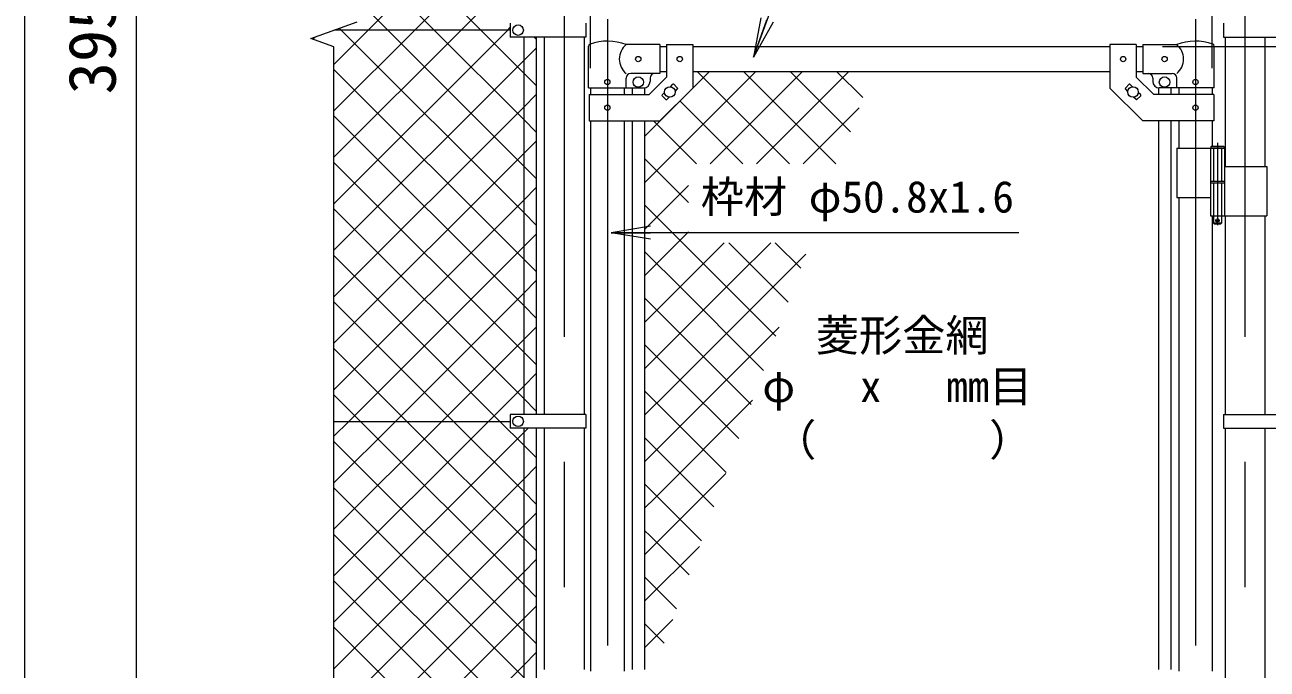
# Model space of a CAD drawing. Units: millimetres, scale not verified. Extents: x -6300 to 6300, y -4455 to 4455.
# Drawn here: x -4253 to -2365, y 197 to 1177 of the extents above; entities that cross this region are included whole.
import ezdxf
from ezdxf.enums import TextEntityAlignment as Align

# ---------------------------------------------------------------- set-up
doc = ezdxf.new("R2010")
doc.units = ezdxf.units.MM
doc.header["$LTSCALE"] = 30
doc.linetypes.add('DASHED', pattern=[7.5, 6, -1.5])
doc.linetypes.add('USER1', pattern=[50.8, 31.75, -6.35, 6.35, -6.35])
for name, color, linetype, lineweight in [('0-0_D-STR-TXT', 7, 'Continuous', 9), ('0-3_D-BMK', 2, 'USER1', 13), ('0-4_D-STR1', 1, 'Continuous', 18), ('0-5_D-STR3', 3, 'Continuous', 13), ('0-6_D-STR-DIM', 7, 'Continuous', 9), ('0-7_0', 7, 'Continuous', 9), ('0-B_D-STR2', 7, 'Continuous', 9)]:
    doc.layers.add(name, color=color, linetype=linetype, lineweight=lineweight)
doc.styles.add('ＭＳ ゴシック', font='')
doc.styles.get('ＭＳ ゴシック').set_extended_font_data('MS Gothic')

# ---------------------------------------------------------------- blocks, each defined once
blk = doc.blocks.new('_Open')
at = {"layer": '0-7_0'}
blk.add_line((-30, 5), (0, 0), dxfattribs=at)
blk.add_lwpolyline([(-30, -5), (0, 0), (-30, 0)], dxfattribs=at)

msp = doc.modelspace()

# ---------------------------------------------------------------- linework, layer by layer
at = {"layer": '0-0_D-STR-TXT'}
for points in [[(-2498.53, 1430.93), (-3034.73, 1430.93), (-3145.08, 1129.82)], [(-2741.98, 860.76), (-3162.81, 860.76), (-3359.96, 860.76)]]:
    msp.add_lwpolyline(points, dxfattribs=at)
at = {"layer": '0-3_D-BMK'}
for p, q in [((-3433.36, 3179.08), (-3433.36, -1066.74)), ((-2398.36, 3179.08), (-2398.36, -1066.74)), ((-3367.71, 1185.57), (-3367.71, -652.82)), ((-2473.51, 1185.57), (-2473.51, -652.82)), ((-2440.09, 997.26), (-2440.09, 872.37)), ((-2443.72, 879.34), (-2436.47, 879.34))]:
    msp.add_line(p, q, dxfattribs=at)
at = {"layer": '0-4_D-STR1'}
for p, q in [((-3463.61, 1158.34), (-3463.61, 584.34)), ((-3403.11, 1158.34), (-3403.11, 584.34)), ((-2428.61, 1158.34), (-2428.61, 961.34)), ((-2368.11, 1158.34), (-2368.11, 961.34)), ((-3287.71, 1143.84), (-3277.71, 1143.84)), ((-3237.71, 1143.84), (-2603.51, 1143.84)), ((-2563.51, 1143.84), (-2553.51, 1143.84)), ((-3287.71, 1105.84), (-3277.71, 1105.84)), ((-3237.71, 1105.84), (-2603.51, 1105.84)), ((-2563.51, 1105.84), (-2553.51, 1105.84)), ((-3393.11, 1080.84), (-3393.11, 1070.79)), ((-3342.31, 1080.84), (-3342.31, 1070.79)), ((-2498.91, 1080.84), (-2498.91, 1070.79)), ((-2448.11, 1080.84), (-2448.11, 1070.79)), ((-3393.11, 1030.79), (-3393.11, 193.84)), ((-3342.31, 1030.79), (-3342.31, 193.84)), ((-2498.91, 1030.79), (-2498.91, 989.34)), ((-2448.11, 1030.79), (-2448.11, 992.34)), ((-2498.91, 914.34), (-2498.91, 193.84)), ((-2448.11, 886.34), (-2448.11, 193.84)), ((-2428.61, 886.34), (-2428.61, 584.34)), ((-2368.11, 886.34), (-2368.11, 584.34)), ((-3463.61, 563.34), (-3463.61, 196.34)), ((-3403.11, 563.34), (-3403.11, 196.34)), ((-2428.61, 563.34), (-2428.61, -105.66)), ((-2368.11, 563.34), (-2368.11, -105.66))]:
    msp.add_line(p, q, dxfattribs=at)
at = {"layer": '0-5_D-STR3'}
for p, q in [((-3515.36, 1179.34), (-3515.36, 1158.34)), ((-3400.56, 1179.34), (-3400.56, 1158.34)), ((-2431.16, 1179.34), (-2431.16, 1158.34)), ((-3515.86, 1168.84), (-3783.36, 1168.84)), ((-3400.56, 1158.34), (-3515.36, 1158.34)), ((-3494.86, 1158.54), (-3494.86, 584.34)), ((-3475.86, 1158.54), (-3475.86, 584.34)), ((-2431.16, 1158.34), (-2316.36, 1158.34)), ((-3396.26, 1080.84), (-3396.26, 1144.53)), ((-3287.71, 1146.84), (-3339.16, 1146.84)), ((-3287.71, 1146.84), (-3287.71, 1102.84)), ((-3277.71, 1147.04), (-3277.71, 1097.36)), ((-3277.71, 1147.04), (-3237.71, 1147.04)), ((-3237.71, 1147.04), (-3237.71, 1080.79)), ((-2603.51, 1147.04), (-2603.51, 1080.79)), ((-2563.51, 1147.04), (-2603.51, 1147.04)), ((-2563.51, 1147.04), (-2563.51, 1097.36)), ((-2553.51, 1146.84), (-2502.06, 1146.84)), ((-2553.51, 1146.84), (-2553.51, 1102.84)), ((-2444.96, 1080.84), (-2444.96, 1144.53)), ((-3339.16, 1080.84), (-3339.16, 1095.84)), ((-3287.71, 1102.84), (-3332.16, 1102.84)), ((-3304.28, 1070.79), (-3277.71, 1097.36)), ((-3302.71, 1095.84), (-3302.71, 1090.84)), ((-2536.94, 1070.79), (-2563.51, 1097.36)), ((-2553.51, 1102.84), (-2509.06, 1102.84)), ((-2538.51, 1095.84), (-2538.51, 1090.84)), ((-2502.06, 1080.84), (-2502.06, 1095.84)), ((-3396.26, 1080.84), (-3339.16, 1080.84)), ((-3339.16, 1080.84), (-3312.71, 1080.84)), ((-3330.21, 1080.84), (-3330.21, 1070.79)), ((-3311.21, 1080.84), (-3311.21, 1070.79)), ((-3271.83, 1082.74), (-3268.12, 1086.46)), ((-3266.7, 1086.46), (-3261.05, 1080.8)), ((-3264.76, 1075.67), (-3261.05, 1079.38)), ((-2574.52, 1086.46), (-2580.18, 1080.8)), ((-2576.46, 1075.67), (-2580.18, 1079.38)), ((-2569.39, 1082.74), (-2573.11, 1086.46)), ((-2530.01, 1080.84), (-2530.01, 1070.79)), ((-2502.06, 1080.84), (-2528.51, 1080.84)), ((-2511.01, 1080.84), (-2511.01, 1070.79)), ((-2444.96, 1080.84), (-2502.06, 1080.84)), ((-3395.41, 1070.79), (-3304.28, 1070.79)), ((-3395.41, 1070.79), (-3395.41, 1030.79)), ((-3284.38, 1070.19), (-3280.66, 1073.91)), ((-3284.38, 1068.78), (-3278.72, 1063.12)), ((-3277.31, 1063.12), (-3273.59, 1066.84)), ((-2563.92, 1063.12), (-2567.63, 1066.84)), ((-2556.85, 1068.78), (-2562.5, 1063.12)), ((-2556.85, 1070.19), (-2560.56, 1073.91)), ((-2445.81, 1070.79), (-2536.94, 1070.79)), ((-2445.81, 1070.79), (-2445.81, 1030.79)), ((-3330.21, 1030.79), (-3330.21, 196.34)), ((-3311.21, 1030.79), (-3311.21, 196.34)), ((-2530.01, 1030.79), (-2530.01, 196.34)), ((-2511.01, 1030.79), (-2511.01, 196.34)), ((-2502.06, 989.34), (-2502.06, 914.34)), ((-2502.06, 989.34), (-2429.29, 989.34)), ((-2450.89, 989.34), (-2450.89, 939.34)), ((-2430.09, 991.34), (-2450.09, 991.34)), ((-2449.09, 992.34), (-2431.09, 992.34)), ((-2430.09, 991.34), (-2431.09, 992.34)), ((-2430.09, 991.34), (-2430.09, 989.34)), ((-2429.29, 989.34), (-2429.29, 939.34)), ((-2429.29, 961.34), (-2365.06, 961.34)), ((-2365.06, 961.34), (-2365.06, 886.34)), ((-2450.89, 939.34), (-2429.29, 939.34)), ((-2450.89, 936.34), (-2429.29, 936.34)), ((-2450.89, 936.34), (-2450.89, 886.34)), ((-2450.59, 939.34), (-2450.59, 936.34)), ((-2450.59, 936.34), (-2429.59, 936.34)), ((-2429.59, 939.34), (-2429.59, 936.34)), ((-2429.29, 936.34), (-2429.29, 886.34)), ((-2502.06, 914.34), (-2451.11, 914.34)), ((-2450.89, 886.34), (-2365.06, 886.34)), ((-2446.09, 886.34), (-2446.09, 875.34)), ((-2445.09, 874.34), (-2446.09, 875.34)), ((-2445.09, 874.34), (-2435.09, 874.34)), ((-2435.09, 874.34), (-2434.09, 875.34)), ((-3783.36, 573.84), (-3515.36, 573.84)), ((-3515.36, 584.34), (-3515.36, 563.34)), ((-3400.56, 584.34), (-3515.36, 584.34)), ((-3400.56, 584.34), (-3400.56, 563.34)), ((-2431.16, 584.34), (-2431.16, 563.34)), ((-2431.16, 584.34), (-2316.36, 584.34)), ((-3400.56, 563.34), (-3515.36, 563.34)), ((-3494.86, 563.34), (-3494.86, -105.66)), ((-2431.16, 563.34), (-2316.36, 563.34))]:
    msp.add_line(p, q, dxfattribs=at)
at = {"layer": '0-5_D-STR3', "linetype": 'DASHED'}
for p, q in [((-2446.39, 989.34), (-2446.39, 939.34)), ((-2433.79, 989.34), (-2433.79, 939.34)), ((-2446.39, 936.34), (-2446.39, 886.34)), ((-2433.79, 936.34), (-2433.79, 886.34))]:
    msp.add_line(p, q, dxfattribs=at)
at = {"layer": '0-5_D-STR3'}
for points in [[(-3395.41, 1030.79), (-3287.71, 1030.79), (-3237.71, 1080.79)], [(-2445.81, 1030.79), (-2553.51, 1030.79), (-2603.51, 1080.79)], [(-2449.09, 992.34), (-2450.09, 991.34), (-2450.09, 989.34)], [(-2434.09, 886.34), (-2434.09, 875.34), (-2446.09, 875.34)], [(-3475.86, 563.34), (-3475.86, 162.34), (-3475.86, -105.66)]]:
    msp.add_lwpolyline(points, dxfattribs=at)
for centre, radius in [((-3503.36, 1168.84), 8), ((-3320.71, 1124.84), 4), ((-3257.71, 1124.79), 4), ((-2583.51, 1124.79), 4), ((-2520.51, 1124.84), 4), ((-3320.71, 1089.84), 8), ((-2520.51, 1089.84), 8), ((-3367.71, 1089.84), 4), ((-3272.71, 1074.79), 8), ((-2568.51, 1074.79), 8), ((-2473.51, 1089.84), 4), ((-3367.71, 1050.79), 4), ((-2473.51, 1050.79), 4), ((-2440.09, 879.34), 2.5), ((-3503.36, 573.84), 8)]:
    msp.add_circle(centre, radius, dxfattribs=at)
for centre, radius, start, end in [((-3392.96, 1144.53), 3.3, 109.22051, 180), ((-3367.71, 1072.11), 80, 69.0916, 109.22051), ((-3320.97, 1124.84), 28.55, 129.59418, 230.40582), ((-2473.51, 1072.11), 80, 70.77949, 110.9084), ((-2520.26, 1124.84), 28.55, 309.59418, 50.40582), ((-2448.26, 1144.53), 3.3, 0, 70.77949), ((-3332.16, 1095.84), 7, 90, 180), ((-3295.71, 1095.84), 7, 90, 180), ((-2545.51, 1095.84), 7, 0, 90), ((-2509.06, 1095.84), 7, 0, 90), ((-3312.71, 1090.84), 10, 270, 0), ((-3267.41, 1085.75), 1, 45, 135), ((-3261.75, 1080.09), 1, 315, 45), ((-2579.47, 1080.09), 1, 135, 225), ((-2573.82, 1085.75), 1, 45, 135), ((-2528.51, 1090.84), 10, 180, 270), ((-3283.67, 1069.49), 1, 135, 225), ((-3278.02, 1063.83), 1, 225, 315), ((-2563.21, 1063.83), 1, 225, 315), ((-2557.55, 1069.49), 1, 315, 45)]:
    msp.add_arc(centre, radius, start, end, dxfattribs=at)
at = {"layer": '0-6_D-STR-DIM'}
for p, q in [((-3393.11, 1110.84), (-3393.11, 3423.84)), ((-2448.11, 1110.84), (-2448.11, 3423.84)), ((-4253.36, -796.16), (-4253.36, 3083.84)), ((-4083.36, -746.16), (-4083.36, 3083.84)), ((-3818.6, 1156.01), (-3748.12, 1181.66)), ((-3783.36, 1143.19), (-3818.6, 1156.01)), ((-3783.36, -949.16), (-3783.36, 1143.19)), ((-2523.51, 1143.84), (-1718.36, 1143.84)), ((-2523.51, 1143.84), (-1718.36, 1143.84)), ((-2523.51, 1143.84), (-1548.36, 1143.84)), ((-2523.51, 1143.84), (-1548.36, 1143.84))]:
    msp.add_line(p, q, dxfattribs=at)
at = {"layer": '0-B_D-STR2'}
for p, q in [((-3731.31, 1168.84), (-3494.86, 1405.29)), ((-3560.26, 1168.84), (-3783.36, 1391.94)), ((-3660.6, 1168.84), (-3494.86, 1334.58)), ((-3630.97, 1168.84), (-3783.36, 1321.23)), ((-3701.68, 1168.84), (-3783.36, 1250.52)), ((-3589.89, 1168.84), (-3494.86, 1263.87)), ((-3815.85, 1155.01), (-3812.71, 1158.16)), ((-3783.36, 1116.79), (-3731.31, 1168.84)), ((-3783.36, 1046.08), (-3660.6, 1168.84)), ((-3783.36, 975.37), (-3589.89, 1168.84)), ((-3494.86, 962.02), (-3701.68, 1168.84)), ((-3494.86, 1032.73), (-3630.97, 1168.84)), ((-3494.86, 1103.44), (-3560.26, 1168.84)), ((-3475.86, 1155.15), (-3479.05, 1158.34)), ((-3494.86, 1122.45), (-3475.86, 1141.45)), ((-3783.36, 833.95), (-3494.86, 1122.45)), ((-3494.86, 820.6), (-3783.36, 1109.1)), ((-3475.86, 1084.44), (-3494.86, 1103.44)), ((-3311.21, 1007.25), (-3212.62, 1105.84)), ((-3311.21, 936.54), (-3141.91, 1105.84)), ((-3090.94, 965.54), (-3231.24, 1105.84)), ((-3211.5, 965.54), (-3071.2, 1105.84)), ((-3020.23, 965.54), (-3160.52, 1105.84)), ((-3140.79, 965.54), (-3000.49, 1105.84)), ((-2998.25, 1014.28), (-3089.81, 1105.84)), ((-2979.38, 1066.12), (-3019.1, 1105.84)), ((-3494.86, 1051.74), (-3475.86, 1070.74)), ((-3161.65, 965.54), (-3257.3, 1061.2)), ((-3783.36, 763.24), (-3494.86, 1051.74)), ((-3070.08, 965.54), (-2985.04, 1050.58)), ((-3494.86, 749.89), (-3783.36, 1038.39)), ((-3475.86, 1013.73), (-3494.86, 1032.73)), ((-3232.36, 965.54), (-3297.61, 1030.79)), ((-3494.86, 981.03), (-3475.86, 1000.03)), ((-3783.36, 692.53), (-3494.86, 981.03)), ((-3494.86, 679.18), (-3783.36, 967.68)), ((-3244.26, 906.73), (-3311.21, 973.68)), ((-3475.86, 943.02), (-3494.86, 962.02)), ((-3494.86, 910.32), (-3475.86, 929.32)), ((-3311.21, 865.83), (-3244.26, 932.78)), ((-3783.36, 621.82), (-3494.86, 910.32)), ((-3494.86, 608.47), (-3783.36, 896.97)), ((-3245.37, 837.13), (-3311.21, 902.97)), ((-3494.86, 839.61), (-3475.86, 858.61)), ((-3311.21, 795.12), (-3244.26, 862.07)), ((-3760.63, 573.84), (-3494.86, 839.61)), ((-3253.58, 774.63), (-3311.21, 832.26)), ((-3145.86, 737.62), (-3245.37, 837.13)), ((-3092.6, 755.07), (-3183.07, 845.54)), ((-3073.73, 806.91), (-3112.36, 845.54)), ((-3530.94, 573.84), (-3783.36, 826.26)), ((-3475.86, 801.6), (-3494.86, 820.6)), ((-3494.86, 768.89), (-3475.86, 787.89)), ((-3145.86, 666.91), (-3253.58, 774.63)), ((-3601.65, 573.84), (-3783.36, 755.55)), ((-3689.92, 573.84), (-3494.86, 768.89)), ((-3261.79, 712.13), (-3311.21, 761.55)), ((-3475.86, 730.89), (-3494.86, 749.89)), ((-3111.47, 703.23), (-3145.86, 737.62)), ((-3494.86, 698.18), (-3475.86, 717.18)), ((-3149.2, 599.54), (-3261.79, 712.13)), ((-3672.37, 573.84), (-3783.36, 684.84)), ((-3619.21, 573.84), (-3494.86, 698.18)), ((-3270, 649.63), (-3311.21, 690.84)), ((-3475.86, 660.18), (-3494.86, 679.18)), ((-3130.34, 651.39), (-3145.86, 666.91)), ((-3494.86, 627.47), (-3475.86, 646.47)), ((-3168.07, 547.7), (-3270, 649.63)), ((-3548.5, 573.84), (-3494.86, 627.47)), ((-3743.08, 573.84), (-3783.36, 614.13)), ((-3475.86, 589.47), (-3494.86, 608.47)), ((-3278.21, 587.13), (-3311.21, 620.13)), ((-3295.24, 457.54), (-3146.9, 605.88)), ((-3186.94, 495.86), (-3278.21, 587.13)), ((-3783.36, 551.11), (-3760.63, 573.84)), ((-3783.36, 480.39), (-3689.92, 573.84)), ((-3783.36, 409.68), (-3619.21, 573.84)), ((-3783.36, 338.97), (-3548.5, 573.84)), ((-3494.86, 325.63), (-3743.08, 573.84)), ((-3494.86, 396.34), (-3672.37, 573.84)), ((-3494.86, 467.05), (-3601.65, 573.84)), ((-3494.86, 537.76), (-3530.94, 573.84)), ((-3286.43, 524.63), (-3311.21, 549.42)), ((-3475.86, 518.76), (-3494.86, 537.76)), ((-3205.81, 444.02), (-3286.43, 524.63)), ((-3494.86, 486.05), (-3475.86, 505.05)), ((-3305.94, 376.13), (-3187.36, 494.7)), ((-3783.36, 197.55), (-3494.86, 486.05)), ((-3294.64, 462.13), (-3311.21, 478.71)), ((-3475.86, 448.05), (-3494.86, 467.05)), ((-3311.21, 441.57), (-3295.24, 457.54)), ((-3224.68, 392.18), (-3294.64, 462.13)), ((-3494.86, 415.34), (-3475.86, 434.34)), ((-3783.36, 126.84), (-3494.86, 415.34)), ((-3494.86, 113.49), (-3783.36, 401.99)), ((-3302.85, 399.64), (-3311.21, 408)), ((-3243.55, 340.33), (-3302.85, 399.64)), ((-3475.86, 377.34), (-3494.86, 396.34)), ((-3311.21, 300.14), (-3227.83, 383.53)), ((-3494.86, 344.63), (-3475.86, 363.63)), ((-3311.21, 370.85), (-3305.94, 376.13)), ((-3783.36, 56.13), (-3494.86, 344.63)), ((-3494.86, 42.78), (-3783.36, 331.28)), ((-3475.86, 306.63), (-3494.86, 325.63)), ((-3311.06, 337.14), (-3311.21, 337.29)), ((-3262.42, 288.49), (-3311.06, 337.14)), ((-3494.86, 273.92), (-3475.86, 292.92)), ((-3783.36, -14.58), (-3494.86, 273.92)), ((-3311.21, 229.43), (-3268.29, 272.35)), ((-3281.29, 236.65), (-3311.21, 266.58)), ((-3494.86, -27.93), (-3783.36, 260.57)), ((-3494.86, 203.21), (-3475.86, 222.21)), ((-3783.36, -85.29), (-3494.86, 203.21))]:
    msp.add_line(p, q, dxfattribs=at)
for points in [[(-3783.36, 904.66), (-3519.18, 1168.84), (-3515.36, 1172.66)], [(-3475.86, 872.31), (-3494.86, 891.31), (-3772.39, 1168.84), (-3775.32, 1171.77)], [(-3311.21, 724.41), (-3252.46, 783.16), (-3199.21, 836.41), (-3190.08, 845.54)], [(-3311.21, 653.7), (-3263.15, 701.76), (-3173.36, 791.55), (-3119.37, 845.54)], [(-3311.21, 582.99), (-3273.85, 620.35), (-3147.51, 746.69), (-3065.97, 828.23)], [(-3311.21, 512.28), (-3284.55, 538.94), (-3145.86, 677.63), (-3106.43, 717.05)], [(-3783.36, 268.26), (-3494.86, 556.76), (-3488.29, 563.34)], [(-3475.86, 235.91), (-3494.86, 254.91), (-3783.36, 543.41)], [(-3485.79, 175.13), (-3494.86, 184.2), (-3783.36, 472.7)]]:
    msp.add_lwpolyline(points, dxfattribs=at)

# ---------------------------------------------------------------- block references
at = {"layer": '0-0_D-STR-TXT', "xscale": 2, "yscale": 2}
for p, rotation in [((-3145.77, 1127.94), 249.87273), ((-3361.96, 860.76), 180)]:
    msp.add_blockref('_Open', p, dxfattribs=dict(at, rotation=rotation))

# ---------------------------------------------------------------- texts
at = {"layer": '0-0_D-STR-TXT', "style": 'ＭＳ ゴシック'}
for s, p in [('枠材 φ50.8x1.6', (-3225.73, 876.9)), ('菱形金網', (-3050.81, 666.24)), ('φ\u3000 x\u3000 mm目', (-3132.03, 588.65)), ('（\u3000\u3000\u3000\u3000）', (-3115.79, 507))]:
    msp.add_text(s, height=48.17, dxfattribs=at).set_placement(p, align=Align.BOTTOM_LEFT)
at = {"layer": '0-6_D-STR-DIM', "style": 'ＭＳ ゴシック'}
msp.add_text('3950', height=72.14, rotation=90, dxfattribs=at).set_placement((-4093.48, 1071.15), align=Align.BOTTOM_LEFT)

doc.saveas('drawing.dxf')
